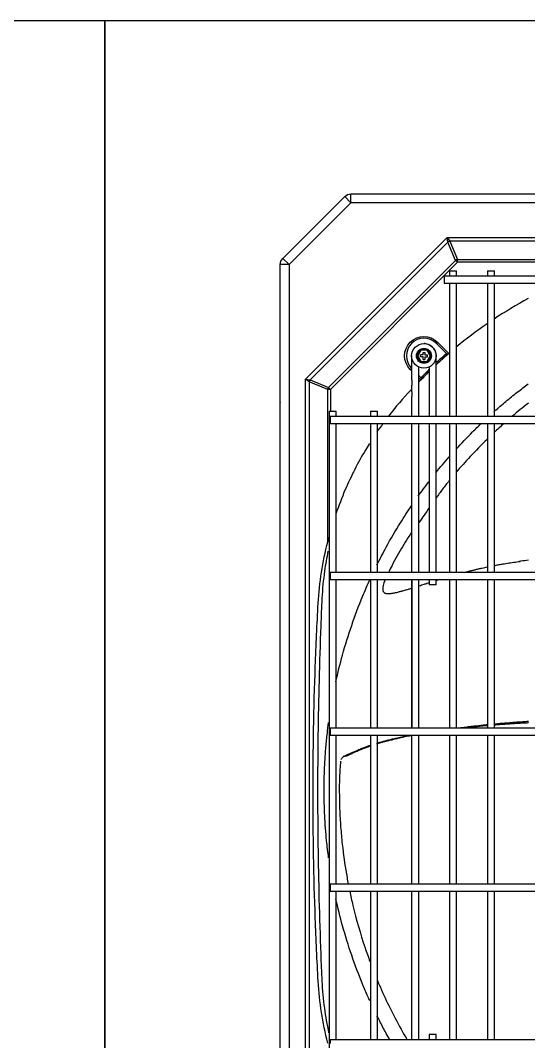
# Model space of a CAD drawing. Header units: millimetres. Extents: x 0 to 504600, y 0 to 118800.
# Drawn here: x 434186 to 434476, y 47617 to 48198 of the extents above; entities that cross this region are included whole.
import ezdxf

# ---------------------------------------------------------------- set-up
doc = ezdxf.new("R2010")
doc.units = ezdxf.units.MM
doc.header["$LTSCALE"] = 200
doc.layers.add('LG-AIRCON', color=240, linetype='Continuous')

# ---------------------------------------------------------------- blocks, each defined once
blk = doc.blocks.new('UXB+UXB')
at = {"layer": 'LG-AIRCON', "color": 0}
for p, q in [((-1858.77, 723.32), (-1823.56, 758.54)), ((-1820.02, 755), (-1823.56, 758.54)), ((-1820.02, 760), (-660.45, 760)), ((-1820.02, 755), (-1820.02, 760)), ((-1820.02, 755), (-1855.24, 719.79)), ((-660.45, 755), (-1820.02, 755)), ((-1845.83, 654.49), (-1765.12, 735.21)), ((-1765.12, 735.21), (-713.55, 735.21)), ((-1764.69, 732.63), (-1765.12, 735.21)), ((-1765.12, 735.21), (-1763.59, 733.09)), ((-1763.59, 733.09), (-1759.25, 722.61)), ((-715.07, 733.09), (-1763.59, 733.09)), ((-1764.69, 732.63), (-1843.26, 654.07)), ((-1760.35, 722.16), (-1764.69, 732.63)), ((-1855.24, 719.79), (-1858.77, 723.32)), ((-1832.78, 649.73), (-1760.35, 722.16)), ((-1759.25, 721.06), (-1760.35, 722.16)), ((-1759.25, 722.61), (-1661.79, 722.61)), ((-1759.25, 721.06), (-1759.25, 722.61)), ((-1860.23, 40.68), (-1860.23, 719.79)), ((-1855.24, 719.79), (-1860.23, 719.79)), ((-1855.24, 719.79), (-1855.24, 40.68)), ((-1759.25, 721.06), (-1831.68, 648.63)), ((-1763.82, 716.17), (-1763.82, 713.17)), ((-1763.82, 716.17), (-1759.82, 716.17)), ((-1759.82, 713.17), (-1759.82, 716.17)), ((-1667.63, 721.06), (-1759.25, 721.06)), ((-1742.25, 716.17), (-1742.25, 713.17)), ((-1742.25, 716.17), (-1738.25, 716.17)), ((-1738.25, 713.17), (-1738.25, 716.17)), ((-712.27, 713.17), (-1766.82, 713.17)), ((-1766.82, 713.17), (-1766.82, 711.17)), ((-1766.82, 711.17), (-1766.82, 709.17)), ((-1766.82, 709.17), (-712.27, 709.17)), ((-1763.82, 709.17), (-1763.82, 633.18)), ((-1759.82, 633.18), (-1759.82, 709.17)), ((-1742.25, 709.17), (-1742.25, 633.18)), ((-1738.25, 633.18), (-1738.25, 709.17)), ((-1770.61, 675.54), (-1771.32, 674.83)), ((-1770.61, 675.54), (-1764.24, 669.17)), ((-1782.64, 667.76), (-1780.51, 671.44)), ((-1780.22, 670.94), (-1782.06, 667.76)), ((-1780.51, 671.44), (-1776.26, 671.44)), ((-1780.51, 671.44), (-1780.22, 670.94)), ((-1776.55, 670.94), (-1780.22, 670.94)), ((-1778.89, 669.76), (-1777.89, 669.76)), ((-1778.89, 668.26), (-1778.89, 669.76)), ((-1777.89, 669.76), (-1777.89, 668.26)), ((-1776.55, 670.94), (-1776.26, 671.44)), ((-1774.71, 667.76), (-1776.55, 670.94)), ((-1776.26, 671.44), (-1774.14, 667.76)), ((-1765, 668.51), (-1771.32, 674.83)), ((-1785.39, 667.74), (-1785.39, 653.84)), ((-1780.51, 664.08), (-1782.64, 667.76)), ((-1782.64, 667.76), (-1782.06, 667.76)), ((-1782.06, 667.76), (-1780.22, 664.58)), ((-1780.51, 664.08), (-1780.22, 664.58)), ((-1776.26, 664.08), (-1780.51, 664.08)), ((-1778.89, 668.26), (-1780.39, 668.26)), ((-1780.39, 667.26), (-1780.39, 668.26)), ((-1778.89, 667.26), (-1780.39, 667.26)), ((-1780.22, 664.58), (-1776.55, 664.58)), ((-1778.89, 665.76), (-1778.89, 667.26)), ((-1778.89, 665.76), (-1777.89, 665.76)), ((-1777.89, 668.26), (-1776.39, 668.26)), ((-1777.89, 667.26), (-1777.89, 665.76)), ((-1777.89, 667.26), (-1776.39, 667.26)), ((-1776.55, 664.58), (-1774.71, 667.76)), ((-1776.55, 664.58), (-1776.26, 664.08)), ((-1776.39, 667.26), (-1776.39, 668.26)), ((-1774.14, 667.76), (-1776.26, 664.08)), ((-1774.71, 667.76), (-1774.14, 667.76)), ((-1771.39, 653.84), (-1771.39, 667.6)), ((-1786.16, 659.99), (-1785.46, 660.69)), ((-1785.39, 659.21), (-1786.16, 659.99)), ((-1785.46, 660.69), (-1785.39, 660.62)), ((-1781.38, 653.84), (-1781.38, 661.44)), ((-1775.39, 661.44), (-1775.39, 653.84)), ((-1845.83, 163.94), (-1845.83, 654.49)), ((-1845.83, 654.49), (-1843.26, 654.07)), ((-1843.71, 652.97), (-1845.83, 654.49)), ((-1833.24, 648.63), (-1843.71, 652.97)), ((-1843.71, 652.97), (-1843.71, 165.46)), ((-1843.26, 654.07), (-1832.78, 649.73)), ((-1785.38, 653.84), (-1785.38, 651.01)), ((-1781.38, 656.62), (-1779.54, 654.77)), ((-1780.23, 654.06), (-1781.38, 655.21)), ((-1781.38, 651.01), (-1781.38, 653.84)), ((-1775.39, 656.06), (-1775.39, 641.43)), ((-1771.39, 641.43), (-1771.39, 656.06)), ((-1833.24, 561.84), (-1833.24, 648.63)), ((-1831.68, 648.63), (-1833.24, 648.63)), ((-1831.68, 648.63), (-1832.78, 649.73)), ((-1831.68, 648.63), (-1831.68, 636.18)), ((-1785.39, 651.01), (-1785.39, 647.35)), ((-1785.38, 651.01), (-1785.38, 651.01)), ((-1785.38, 647.35), (-1785.38, 644.52)), ((-1781.39, 651.01), (-1781.39, 651.01)), ((-1781.39, 651.01), (-1781.39, 651.01)), ((-1781.38, 647.35), (-1781.38, 651.01)), ((-1781.38, 644.52), (-1781.38, 647.35)), ((-1860.43, 640.85), (-1860.43, 637.85)), ((-1785.39, 644.52), (-1785.39, 633.18)), ((-1781.38, 633.18), (-1781.38, 644.52)), ((-1775.39, 644.52), (-1775.39, 633.18)), ((-1771.39, 633.18), (-1771.39, 644.52)), ((-1860.43, 637.85), (-1860.43, 441.22)), ((-1860.23, 637.85), (-1860.43, 637.85)), ((-1832.38, 636.18), (-1832.38, 182.25)), ((-1832.38, 636.18), (-1828.38, 636.18)), ((-1828.38, 633.18), (-1828.38, 636.18)), ((-1808.88, 636.18), (-1808.88, 633.18)), ((-1808.88, 636.18), (-1804.88, 636.18)), ((-1804.88, 633.18), (-1804.88, 636.18)), ((-649.09, 633.18), (-1831.81, 633.18)), ((-1831.81, 633.18), (-1831.81, 631.18)), ((-1831.81, 631.18), (-1831.81, 629.18)), ((-1831.81, 629.18), (-649.09, 629.18)), ((-1828.38, 544.4), (-1828.38, 629.18)), ((-1808.88, 629.18), (-1808.88, 544.4)), ((-1804.88, 544.4), (-1804.88, 629.18)), ((-1785.39, 629.18), (-1785.39, 544.39)), ((-1781.38, 544.39), (-1781.38, 629.18)), ((-1775.39, 629.18), (-1775.39, 544.4)), ((-1771.39, 544.4), (-1771.39, 629.18)), ((-1763.82, 629.18), (-1763.82, 544.39)), ((-1759.82, 544.39), (-1759.82, 629.18)), ((-1742.25, 629.18), (-1742.25, 544.39)), ((-1738.25, 633.25), (-1738.14, 633.18)), ((-1738.25, 544.39), (-1738.25, 629.18)), ((-649.09, 544.4), (-1831.81, 544.4)), ((-1831.81, 544.4), (-1831.81, 542.4)), ((-1831.81, 542.4), (-1831.81, 540.4)), ((-1831.81, 540.4), (-649.09, 540.4)), ((-1828.38, 455.6), (-1828.38, 540.4)), ((-1808.88, 540.4), (-1808.88, 455.6)), ((-1804.88, 455.6), (-1804.88, 540.4)), ((-1785.39, 540.39), (-1785.39, 455.61)), ((-1785.38, 540.39), (-1785.38, 455.61)), ((-1781.38, 455.61), (-1781.38, 540.39)), ((-1775.39, 540.4), (-1775.39, 537.4)), ((-1771.39, 537.4), (-1771.39, 540.4)), ((-1763.82, 540.39), (-1763.82, 455.61)), ((-1759.82, 455.61), (-1759.82, 540.39)), ((-1742.25, 540.39), (-1742.25, 455.61)), ((-1738.25, 455.61), (-1738.25, 540.39)), ((-649.09, 455.61), (-1831.81, 455.61)), ((-1831.81, 455.61), (-1831.81, 453.61)), ((-1831.81, 453.61), (-1831.81, 451.61)), ((-1831.81, 451.61), (-649.09, 451.61)), ((-1828.38, 366.83), (-1828.38, 451.61)), ((-1808.88, 451.61), (-1808.88, 366.83)), ((-1804.88, 366.83), (-1804.88, 451.61)), ((-1785.39, 451.61), (-1785.39, 366.83)), ((-1781.38, 366.83), (-1781.38, 451.61)), ((-1763.82, 451.61), (-1763.82, 366.83)), ((-1759.82, 366.83), (-1759.82, 451.61)), ((-1742.25, 451.61), (-1742.25, 366.83)), ((-1738.25, 366.83), (-1738.25, 451.61)), ((-1860.23, 441.22), (-1860.43, 441.22)), ((-1860.43, 441.22), (-1860.43, 438.22)), ((-649.09, 366.82), (-1831.81, 366.82)), ((-1831.81, 366.82), (-1831.81, 364.82)), ((-1831.81, 364.82), (-1831.81, 362.83)), ((-1831.81, 362.83), (-649.09, 362.83)), ((-1828.38, 278.04), (-1828.38, 362.83)), ((-1808.88, 362.83), (-1808.88, 278.04)), ((-1804.88, 278.04), (-1804.88, 362.83)), ((-1785.39, 362.83), (-1785.39, 278.04)), ((-1781.38, 278.04), (-1781.38, 362.83)), ((-1763.82, 362.83), (-1763.82, 278.04)), ((-1759.82, 278.04), (-1759.82, 362.83)), ((-1742.25, 362.83), (-1742.25, 278.04)), ((-1738.25, 278.04), (-1738.25, 362.83)), ((-1775.39, 281.04), (-1775.39, 278.04)), ((-1771.39, 281.04), (-1775.39, 281.04)), ((-1771.39, 278.04), (-1771.39, 281.04)), ((-649.09, 278.04), (-1831.81, 278.04)), ((-1831.81, 278.04), (-1831.81, 276.04))]:
    blk.add_line(p, q, dxfattribs=at)
for radius in [7, 4.25, 4.25]:
    blk.add_circle((-1778.39, 667.76), radius, dxfattribs=at)
at = {"layer": 'LG-AIRCON', "color": 0, "extrusion": (0, 0, -1)}
for centre, radius, start, end in [((1820.02, 755), 5, 45, 90), ((1855.24, 719.79), 5, 0, 45), ((1778.39, 667.76), 11, 315, 135), ((1859.63, 438.22), 0.8, 318.58948, 0)]:
    blk.add_arc(centre, radius, start, end, dxfattribs=at)
at = {"layer": 'LG-AIRCON', "color": 0}
for centre, radius, start, end in [((-1778.39, 667.76), 10, 45, 225), ((-1859.63, 640.85), 0.8, 138.58948, 180)]:
    blk.add_arc(centre, radius, start, end, dxfattribs=at)
for centre, major_axis in [((-1763.59, 731.53), (-2.03, -0.84)), ((-1759.25, 721.06), (-2.03, -0.84)), ((-1842.16, 652.97), (-0.84, -2.03)), ((-1831.68, 648.63), (-0.84, -2.03))]:
    blk.add_ellipse(centre, major_axis=major_axis, ratio=0.678598, start_param=4.438375, end_param=4.986403, dxfattribs=at)
for points in [[(-1718.92, 700.4), (-1725.58, 696.81), (-1732.1, 692.91), (-1738.39, 688.75)], [(-1763.85, 669.38), (-1766.46, 667.14), (-1769.02, 664.84), (-1771.54, 662.48)], [(-1765.37, 669.25), (-1767.45, 667.44), (-1769.5, 665.59), (-1771.53, 663.71)], [(-1764.24, 669.17), (-1764.49, 668.95), (-1764.74, 668.73), (-1765, 668.51)], [(-1764.84, 668.64), (-1767.07, 666.71), (-1769.26, 664.73), (-1771.42, 662.71)], [(-1765, 668.51), (-1767.17, 666.62), (-1769.31, 664.68), (-1771.42, 662.71)], [(-1775.52, 659.91), (-1777.11, 658.36), (-1778.69, 656.79), (-1780.25, 655.19)], [(-1775.53, 658.67), (-1777.12, 657.12), (-1778.69, 655.54), (-1780.25, 653.93)], [(-1775.41, 658.89), (-1776.85, 657.49), (-1778.27, 656.07), (-1779.68, 654.63)], [(-1775.41, 658.89), (-1776.8, 657.54), (-1778.18, 656.16), (-1779.54, 654.77)], [(-1780.75, 653.52), (-1781, 653.27), (-1781.25, 653.03), (-1781.5, 652.78)], [(-1780.23, 654.06), (-1780.41, 653.88), (-1780.58, 653.7), (-1780.75, 653.52)], [(-1779.54, 654.77), (-1779.77, 654.53), (-1780, 654.3), (-1780.23, 654.06)], [(-1785.72, 648.47), (-1790.29, 643.65), (-1794.58, 638.63), (-1798.6, 633.42)], [(-1718.89, 640.82), (-1722.01, 638.39), (-1725.09, 635.88), (-1728.13, 633.28)], [(-1801.77, 629.19), (-1802.95, 627.58), (-1804.1, 625.94), (-1805.23, 624.29)], [(-1750.73, 624.4), (-1749.03, 626.06), (-1747.34, 627.73), (-1745.62, 629.37)], [(-1732.64, 629.35), (-1734.59, 627.61), (-1736.52, 625.84), (-1738.44, 624.03)], [(-1760.06, 614.58), (-1757, 617.9), (-1753.86, 621.15), (-1750.73, 624.4)], [(-1771.48, 601.28), (-1769.07, 604.29), (-1766.6, 607.25), (-1764.05, 610.15)], [(-1781.64, 587.88), (-1779.68, 590.62), (-1777.68, 593.32), (-1775.63, 595.99)], [(-1832.39, 565.1), (-1832.69, 564), (-1832.97, 562.91), (-1833.24, 561.84)]]:
    blk.add_open_spline(points, degree=3, dxfattribs=at)
for points, knots in [([(-1742.33, 686.1), (-1742.37, 686.07), (-1742.41, 686.05), (-1748.48, 681.86), (-1754.31, 677.46), (-1759.95, 672.8)], [0, 0, 0, 0, 0.006395, 0.006395, 1, 1, 1, 1]), ([(-1771.39, 667.77), (-1771.39, 668.38), (-1771.54, 669.51), (-1772.3, 671.45), (-1773.72, 673.17), (-1775.6, 674.27), (-1777.14, 674.69), (-1778, 674.76), (-1778.35, 674.75)], [0, 0, 0, 0, 0.164287, 0.313707, 0.566616, 0.76053, 0.902583, 1, 1, 1, 1]), ([(-1738.48, 635.95), (-1738.37, 636.05), (-1736.14, 638.03), (-1731.75, 641.81), (-1725.37, 646.98), (-1721.09, 650.26), (-1719.02, 651.8)], [0, 0, 0, 0, 0.017533, 0.356451, 0.69177, 1, 1, 1, 1]), ([(-1809.47, 617.79), (-1810.24, 616.56), (-1810.99, 615.32), (-1816.03, 606.86), (-1819.89, 599.29), (-1825.18, 586.98), (-1826.96, 582.36), (-1828.56, 577.67)], [0, 0, 0, 0, 0.098577, 0.098577, 0.666537, 0.666537, 1, 1, 1, 1]), ([(-1742.44, 620.18), (-1745.69, 617.01), (-1751.64, 610.9), (-1757.42, 604.49), (-1760.03, 601.44)], [0, 0, 0, 0, 0.536431, 1, 1, 1, 1]), ([(-1763.99, 596.67), (-1765.3, 595.05), (-1767.82, 591.81), (-1770.25, 588.48), (-1771.43, 586.82)], [0, 0, 0, 0, 0.50822, 1, 1, 1, 1]), ([(-1805.14, 548.69), (-1803.45, 552.1), (-1799.23, 560.19), (-1792.67, 571.43), (-1787.66, 579.15), (-1785.47, 582.36)], [0, 0, 0, 0, 0.29252, 0.701104, 1, 1, 1, 1]), ([(-1775.39, 581.18), (-1777.28, 578.46), (-1779.26, 575.6), (-1781.3, 572.77), (-1781.38, 572.65)], [0, 0, 0, 0, 0.95904, 1, 1, 1, 1]), ([(-1785.42, 567.06), (-1786.13, 566.06), (-1789.08, 561.82), (-1792.8, 555.6), (-1796.29, 548.96), (-1797.9, 545.77), (-1798.56, 544.42)], [0, 0, 0, 0, 0.141815, 0.593329, 0.830923, 1, 1, 1, 1]), ([(-1841.59, 419.05), (-1841.59, 443.03), (-1841.16, 466.99), (-1840.06, 496.92), (-1839.81, 502.9), (-1839.26, 514.85), (-1839, 520.82), (-1837.89, 538.69), (-1836.09, 550.37), (-1833.24, 561.84)], [0, 0, 0, 0, 0.5, 0.5, 0.625, 0.625, 0.75, 0.75, 1, 1, 1, 1]), ([(-1833.08, 556.5), (-1833.83, 552.77), (-1834.47, 549.01), (-1835.72, 540.07), (-1836.23, 534.86), (-1836.81, 524.45), (-1836.97, 519.25), (-1837.58, 503.62), (-1837.91, 493.2), (-1838.72, 461.95), (-1838.99, 441.1), (-1838.99, 420.25)], [0, 0, 0, 0, 0.084354, 0.084354, 0.19881, 0.19881, 0.313265, 0.313265, 0.542177, 0.542177, 1, 1, 1, 1]), ([(-1755.42, 544.41), (-1754.75, 544.58), (-1753.7, 544.85), (-1752.08, 545.26), (-1750.56, 545.63), (-1748.84, 546.05), (-1747.1, 546.45), (-1745.37, 546.84), (-1743.77, 547.19), (-1742.74, 547.41), (-1742.29, 547.5)], [0, 0, 0, 0, 0.15983, 0.246701, 0.377006, 0.507312, 0.637617, 0.767923, 0.898228, 1, 1, 1, 1]), ([(-1738.29, 548.31), (-1737.56, 548.45), (-1736.45, 548.66), (-1734.56, 549), (-1732.8, 549.3), (-1730.83, 549.63), (-1729.03, 549.91), (-1727.22, 550.17), (-1725.39, 550.42), (-1724.18, 550.58), (-1723.58, 550.66)], [0, 0, 0, 0, 0.150864, 0.231719, 0.393427, 0.514709, 0.635991, 0.757272, 0.878554, 1, 1, 1, 1]), ([(-1724.1, 550.72), (-1723.8, 550.78), (-1722.05, 551.12), (-1720.28, 551.38), (-1718.81, 551.55)], [0, 0, 0, 0, 0.168799, 1, 1, 1, 1]), ([(-1828.6, 482.04), (-1827.47, 487.17), (-1823.37, 503.7), (-1816.66, 523.23), (-1810.52, 537.29), (-1809.04, 540.53)], [0, 0, 0, 0, 0.254796, 0.827092, 1, 1, 1, 1]), ([(-1800.44, 540.42), (-1800.59, 540.06), (-1801.18, 538.64), (-1801.82, 536.7), (-1801.91, 534.68), (-1801.67, 533.76), (-1801.31, 533.19), (-1800.86, 532.75), (-1800.46, 532.56), (-1800.15, 532.49)], [0, 0, 0, 0, 0.125875, 0.501642, 0.656556, 0.790033, 0.847053, 0.89779, 1, 1, 1, 1]), ([(-1800.28, 532.53), (-1800.13, 532.48), (-1799.87, 532.42), (-1799.57, 532.37), (-1799.12, 532.32), (-1798.75, 532.31), (-1798.31, 532.32), (-1797.8, 532.35), (-1797.35, 532.39), (-1796.75, 532.47), (-1796.23, 532.55), (-1795.59, 532.66), (-1794.99, 532.78), (-1794.23, 532.94), (-1793.44, 533.13), (-1792.63, 533.33), (-1791.9, 533.52), (-1791.17, 533.72), (-1790.29, 533.96), (-1789.38, 534.23), (-1788.31, 534.54), (-1787.36, 534.83), (-1786.39, 535.12), (-1785.77, 535.31), (-1785.44, 535.42), (-1785.39, 535.43)], [0, 0, 0, 0, 0.061068, 0.102482, 0.143896, 0.18531, 0.226724, 0.268138, 0.309552, 0.350965, 0.392379, 0.433793, 0.475207, 0.516621, 0.578742, 0.620156, 0.66157, 0.702984, 0.744398, 0.806519, 0.847933, 0.910054, 0.951468, 0.992881, 1, 1, 1, 1]), ([(-1781.27, 536.73), (-1781.22, 536.75), (-1780.71, 536.91), (-1779.73, 537.22), (-1778.47, 537.62), (-1777.24, 538.01), (-1776.25, 538.32), (-1775.58, 538.53), (-1775.4, 538.59)], [0, 0, 0, 0, 0.02815, 0.268086, 0.508023, 0.66798, 0.907917, 1, 1, 1, 1]), ([(-1771.39, 537.4), (-1771.39, 537.4), (-1771.41, 537.4), (-1771.5, 537.4), (-1771.58, 537.4), (-1771.83, 537.4), (-1771.98, 537.4), (-1772.33, 537.4), (-1772.54, 537.4), (-1772.96, 537.4), (-1773.19, 537.4), (-1773.64, 537.4), (-1773.86, 537.4), (-1774.28, 537.4), (-1774.48, 537.4), (-1774.83, 537.4), (-1774.98, 537.4), (-1775.21, 537.4), (-1775.3, 537.4), (-1775.37, 537.4), (-1775.39, 537.4), (-1775.39, 537.4)], [0, 0, 0, 0, 0.072796, 0.072796, 0.180355, 0.180355, 0.287914, 0.287914, 0.395473, 0.395473, 0.503031, 0.503031, 0.61059, 0.61059, 0.718149, 0.718149, 0.825708, 0.825708, 0.933267, 0.933267, 1, 1, 1, 1]), ([(-1771.39, 539.84), (-1771.08, 539.93), (-1770.43, 540.13), (-1769.75, 540.34), (-1769.39, 540.45), (-1769.37, 540.45)], [0, 0, 0, 0, 0.464341, 0.973106, 1, 1, 1, 1]), ([(-1835.29, 420.25), (-1835.26, 423), (-1835.22, 428.48), (-1834.85, 436.67), (-1834.28, 444.79), (-1833.54, 452.18), (-1832.96, 456.84), (-1832.7, 458.83)], [0, 0, 0, 0, 0.213165, 0.424969, 0.635409, 0.844484, 1, 1, 1, 1]), ([(-1742.23, 457.52), (-1742.44, 457.51), (-1743.02, 457.46), (-1744.51, 457.33), (-1746.68, 456.97), (-1749.23, 456.78), (-1751.51, 456.55), (-1753.8, 456.25), (-1756.07, 455.91), (-1757.98, 455.73), (-1759, 455.61)], [0, 0, 0, 0, 0.037568, 0.099793, 0.235444, 0.406173, 0.503648, 0.608785, 0.82508, 1, 1, 1, 1]), ([(-1742.23, 457.03), (-1742.45, 457.02), (-1743.3, 456.94), (-1744.47, 456.84), (-1746.04, 456.7), (-1747.45, 456.56), (-1749.04, 456.41), (-1750.47, 456.27), (-1751.89, 456.12), (-1753.45, 455.96), (-1754.83, 455.82), (-1755.95, 455.69), (-1756.47, 455.64), (-1756.67, 455.61)], [0, 0, 0, 0, 0.045948, 0.175933, 0.240925, 0.370909, 0.468398, 0.565886, 0.663374, 0.760863, 0.890847, 0.955839, 1, 1, 1, 1]), ([(-1718.77, 459.48), (-1718.83, 459.48), (-1720.05, 459.39), (-1722.07, 459.18), (-1724.2, 459.03), (-1725.94, 458.96), (-1727.57, 458.88), (-1729.68, 458.6), (-1732, 458.45), (-1734.18, 458.31), (-1736.21, 458.12), (-1737.51, 457.96), (-1738.29, 457.88)], [0, 0, 0, 0, 0.008799, 0.183646, 0.34505, 0.408603, 0.460825, 0.566791, 0.701254, 0.778856, 0.862109, 1, 1, 1, 1]), ([(-1718.86, 458.63), (-1719.14, 458.61), (-1720.09, 458.56), (-1721.35, 458.5), (-1722.97, 458.41), (-1724.42, 458.32), (-1726.03, 458.22), (-1727.64, 458.12), (-1729.09, 458.03), (-1730.71, 457.92), (-1732.18, 457.82), (-1733.83, 457.7), (-1735.29, 457.6), (-1736.74, 457.48), (-1737.71, 457.41), (-1738.19, 457.37), (-1738.21, 457.37)], [0, 0, 0, 0, 0.043677, 0.144139, 0.194371, 0.294833, 0.370179, 0.445526, 0.545988, 0.596219, 0.696681, 0.772028, 0.847375, 0.922721, 0.998068, 1, 1, 1, 1]), ([(-1785.43, 451.44), (-1786.08, 451.31), (-1788.24, 450.86), (-1790.35, 450.46), (-1793.85, 449.69), (-1795.9, 449.05), (-1798.26, 448.54), (-1800.07, 448.14), (-1801.89, 447.68), (-1803.35, 447.24), (-1804.31, 446.96), (-1804.91, 446.78), (-1805.21, 446.68), (-1805.37, 446.63)], [0, 0, 0, 0, 0.098734, 0.346332, 0.396322, 0.571696, 0.645977, 0.72631, 0.812723, 0.903867, 0.955533, 0.977657, 1, 1, 1, 1]), ([(-1785.45, 451.53), (-1785.67, 451.49), (-1786.45, 451.35), (-1787.5, 451.16), (-1788.87, 450.9), (-1789.96, 450.68), (-1791.32, 450.41), (-1792.39, 450.19), (-1793.59, 449.93), (-1794.66, 449.7), (-1795.85, 449.44), (-1797.03, 449.16), (-1798.09, 448.91), (-1799.13, 448.65), (-1800.18, 448.39), (-1801.21, 448.12), (-1802.22, 447.85), (-1803.22, 447.57), (-1804.16, 447.3), (-1804.7, 447.14), (-1804.88, 447.08)], [0, 0, 0, 0, 0.032531, 0.11396, 0.154675, 0.236104, 0.276818, 0.358248, 0.398962, 0.460034, 0.521106, 0.582177, 0.643249, 0.683964, 0.745036, 0.806107, 0.846822, 0.907894, 0.968965, 1, 1, 1, 1]), ([(-1808.88, 445.45), (-1809.39, 445.27), (-1811.97, 444.34), (-1815.39, 442.95), (-1818.97, 441.39), (-1820.76, 440.5), (-1821.88, 439.96), (-1822.76, 439.64), (-1823.68, 439.55), (-1824.13, 439.47), (-1824.32, 439.45)], [0, 0, 0, 0, 0.085996, 0.432677, 0.579521, 0.710147, 0.777201, 0.826739, 0.904569, 1, 1, 1, 1]), ([(-1808.89, 445.79), (-1809.16, 445.7), (-1809.78, 445.48), (-1810.61, 445.18), (-1811.4, 444.89), (-1812.19, 444.59), (-1812.95, 444.29), (-1813.81, 443.95), (-1814.56, 443.65), (-1815.28, 443.35), (-1815.89, 443.1), (-1816.49, 442.84), (-1817.17, 442.55), (-1817.84, 442.27), (-1818.49, 441.99), (-1819.01, 441.76), (-1819.56, 441.52), (-1820.02, 441.32), (-1820.55, 441.09), (-1820.96, 440.91), (-1821.44, 440.7), (-1821.85, 440.52), (-1822.2, 440.37), (-1822.58, 440.21), (-1822.73, 440.14), (-1822.78, 440.12)], [0, 0, 0, 0, 0.047147, 0.107974, 0.148526, 0.189077, 0.249904, 0.290456, 0.351283, 0.391834, 0.432386, 0.472937, 0.513489, 0.574316, 0.614867, 0.655419, 0.69597, 0.736522, 0.777073, 0.817625, 0.858176, 0.898727, 0.939279, 0.97983, 1, 1, 1, 1]), ([(-1825.87, 436.89), (-1826.17, 433.85), (-1826.59, 427.93), (-1826.65, 417.92), (-1826.41, 407.58), (-1825.71, 396.94), (-1824.5, 384.89), (-1823.02, 374.9), (-1821.75, 368.09), (-1821.51, 366.82)], [0, 0, 0, 0, 0.125694, 0.246952, 0.424132, 0.567334, 0.705272, 0.945108, 1, 1, 1, 1]), ([(-1822.98, 440.03), (-1823.3, 439.86), (-1823.94, 439.49), (-1824.68, 439.09), (-1825.17, 438.54), (-1825.51, 438.03), (-1825.65, 437.75)], [0, 0, 0, 0, 0.181976, 0.413188, 0.708779, 1, 1, 1, 1]), ([(-1833.24, 276.27), (-1836.11, 287.8), (-1837.9, 299.52), (-1839, 317.37), (-1839.26, 323.34), (-1839.81, 335.27), (-1840.06, 341.24), (-1841.15, 371.11), (-1841.59, 395.09), (-1841.59, 419.05)], [0, 0, 0, 0, 0.25, 0.25, 0.375, 0.375, 0.5, 0.5, 1, 1, 1, 1]), ([(-1838.99, 420.25), (-1838.99, 399.52), (-1838.72, 378.8), (-1837.92, 347.72), (-1837.59, 337.36), (-1837, 321.84), (-1836.83, 316.66), (-1836.28, 306.33), (-1835.8, 301.2), (-1834.48, 291.41), (-1833.67, 286.75), (-1832.68, 282.11)], [0, 0, 0, 0, 0.44833, 0.44833, 0.672495, 0.672495, 0.784577, 0.784577, 0.89666, 0.89666, 1, 1, 1, 1]), ([(-1832.7, 381.69), (-1833.13, 384.95), (-1834.07, 392.96), (-1835.08, 405.82), (-1835.21, 415.42), (-1835.29, 420.25)], [0, 0, 0, 0, 0.254972, 0.625378, 1, 1, 1, 1]), ([(-1820.7, 362.83), (-1820.13, 360.1), (-1817.73, 349.37), (-1813.89, 335.99), (-1810.13, 325.33), (-1809.16, 322.72)], [0, 0, 0, 0, 0.204786, 0.80511, 1, 1, 1, 1]), ([(-1809.18, 300.28), (-1809.55, 301.09), (-1810.97, 304.23), (-1816.96, 318.18), (-1823.35, 336.74), (-1827.45, 353.26), (-1828.59, 358.42)], [0, 0, 0, 0, 0.043362, 0.168663, 0.74173, 1, 1, 1, 1]), ([(-1805.12, 312.44), (-1804.3, 310.47), (-1800.02, 300.5), (-1794.27, 288.99), (-1788.84, 279.56), (-1787.92, 277.99)], [0, 0, 0, 0, 0.170646, 0.861893, 1, 1, 1, 1]), ([(-1797.76, 277.91), (-1798.47, 279.17), (-1800.45, 282.73), (-1802.91, 287.37), (-1804.62, 290.77), (-1805.15, 291.83)], [0, 0, 0, 0, 0.275017, 0.774969, 1, 1, 1, 1])]:
    blk.add_open_spline(points, degree=3, knots=knots, dxfattribs=at)

msp = doc.modelspace()

# ---------------------------------------------------------------- linework, layer by layer
at = {"layer": 'LG-AIRCON', "color": 8}
for points in [[(431864.22, 48198.42), (434234.22, 48198.42), (434234.22, 47238.42), (431864.22, 47238.42)], [(434234.22, 48198.42), (436914.22, 48198.42), (436914.22, 47238.42), (434234.22, 47238.42)]]:
    msp.add_lwpolyline(points, close=True, dxfattribs=at)

# ---------------------------------------------------------------- block references
at = {"layer": 'LG-AIRCON', "color": 50}
msp.add_blockref('UXB+UXB', (436194.45, 47339.54), dxfattribs=at)

doc.saveas('drawing.dxf')
